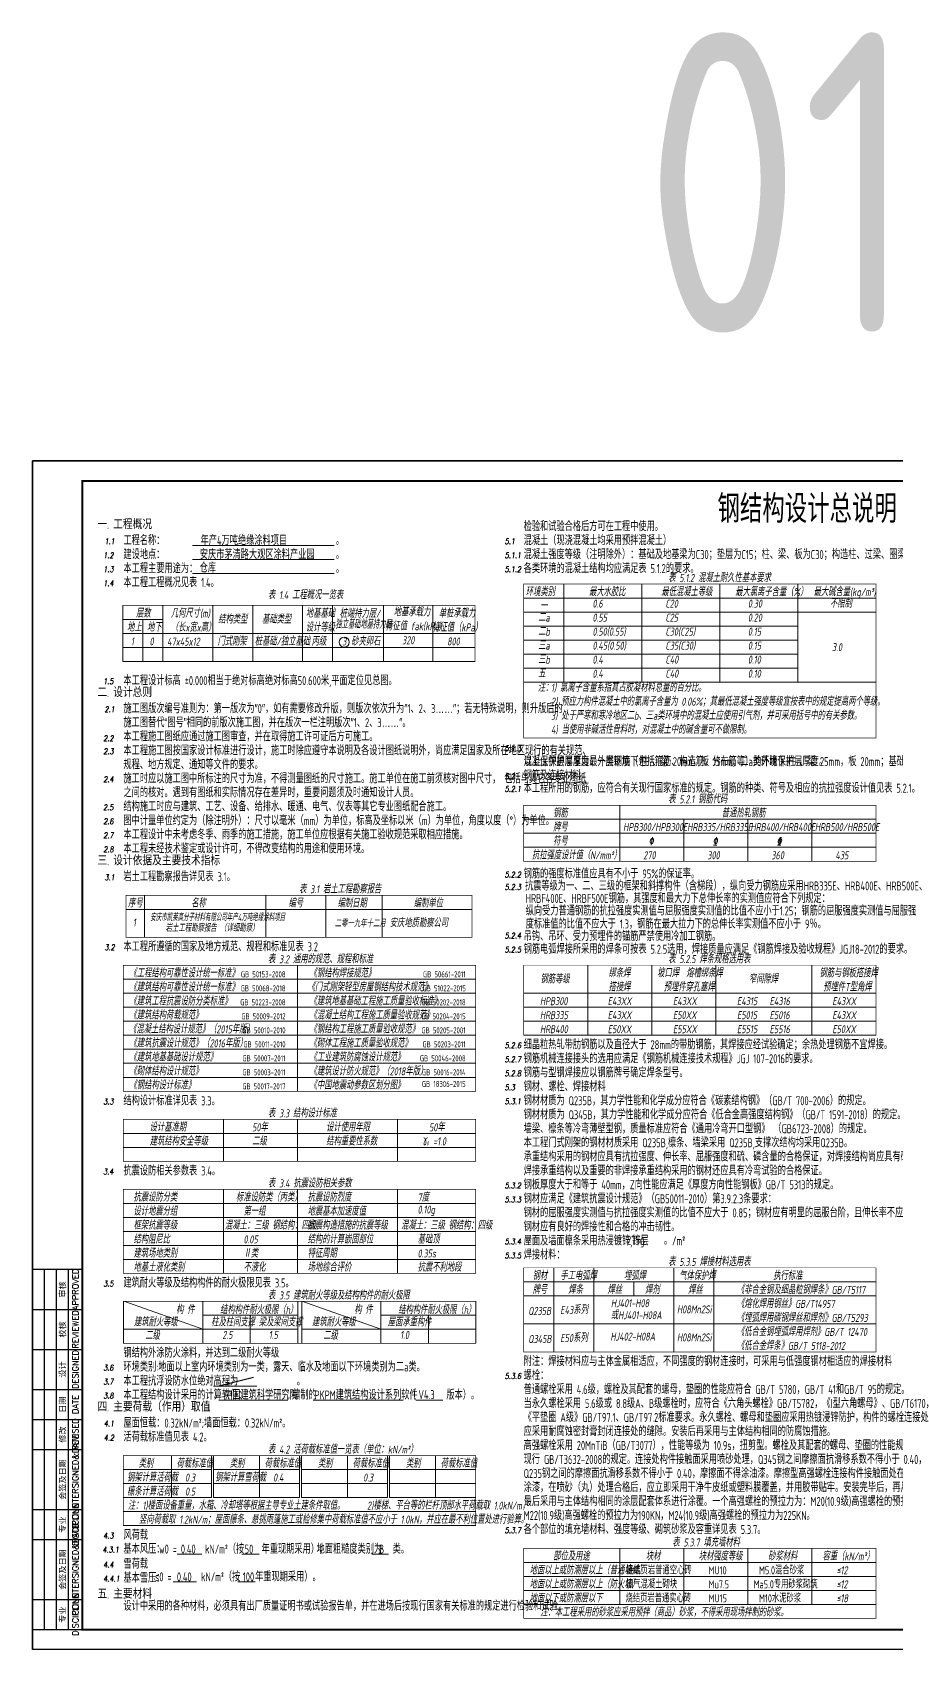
# Model space of a CAD drawing. Header units: millimetres. Extents: x 865490 to 879904, y 39442 to 44891.
# Drawn here: x 865490 to 865922, y 39442 to 40250 of the extents above; entities that cross this region are included whole.
import ezdxf
from ezdxf.enums import TextEntityAlignment as Align

# ---------------------------------------------------------------- set-up
doc = ezdxf.new("R2010")
doc.units = ezdxf.units.MM
doc.header["$LTSCALE"] = 1000
doc.header["$MEASUREMENT"] = 0
doc.layers.add('PUB_TEXT', color=7, linetype='Continuous')
doc.layers.add('梁集中标注', color=2, linetype='Continuous')
doc.layers.add('SM001', color=7, linetype='Continuous', lineweight=15)
doc.layers.add('SM002', color=4, linetype='Continuous', lineweight=15)
doc.styles.add('ECEC_TK', font='txt_l.shx', dxfattribs={"bigfont": 'hztxt_l.shx'})
doc.styles.add('GBHZ', font='gbenor.shx', dxfattribs={"width": 0.9, "bigfont": 'gbcbig.shx'})
doc.styles.add('HZTXT', font='isocp.shx', dxfattribs={"bigfont": 'HZTXT.shx'})
doc.styles.add('SM001', font='tssdeng.shx', dxfattribs={"width": 0.7, "bigfont": 'tssdchn.shx'})
doc.styles.add('SM002', font='romand.shx')

msp = doc.modelspace()

# ---------------------------------------------------------------- linework, layer by layer
for p, q in [((865489.941, 39441.843), (865489.941, 40035.843)), ((865489.941, 40035.843), (865489.941, 39441.843)), ((865495.941, 39451.843), (865495.941, 39631.843)), ((865501.941, 39451.843), (865501.941, 39631.843)), ((865507.941, 39451.843), (865507.941, 39631.843)), ((865489.941, 39611.843), (865514.941, 39611.843)), ((865489.941, 39591.843), (865514.941, 39591.843)), ((865489.941, 39571.843), (865514.941, 39571.843)), ((865489.941, 39556.843), (865514.941, 39556.843)), ((865489.941, 39541.843), (865514.941, 39541.843)), ((865489.941, 39511.843), (865514.941, 39511.843)), ((865489.941, 39496.843), (865514.941, 39496.843)), ((865489.941, 39466.843), (865514.941, 39466.843)), ((866330.941, 39441.843), (865489.941, 39441.843))]:
    msp.add_line(p, q)
at = {"color": 0}
for p, q in [((866330.941, 40035.843), (865489.941, 40035.843)), ((865489.941, 40035.843), (866330.941, 40035.843))]:
    msp.add_line(p, q, dxfattribs=at)
at = {"color": 0, "const_width": 1}
msp.add_lwpolyline([(866320.941, 39451.843), (865514.941, 39451.843), (865514.941, 40025.843), (866320.941, 40025.843)], close=True, dxfattribs=at)
msp.add_lwpolyline([(865489.941, 39631.843), (865489.941, 39451.843), (865514.941, 39451.843), (865514.941, 39631.843)], close=True)
at = {"layer": 'PUB_TEXT', "color": 7}
msp.add_line((865582.431, 39573.543), (865600.435, 39578.087), dxfattribs=at)
at = {"layer": 'SM001'}
for points in [[(865833.476, 39974.375), (865833.476, 39925.375)], [(865872.476, 39974.375), (865872.476, 39925.375)]]:
    msp.add_lwpolyline(points, dxfattribs=at)
at = {"layer": 'SM001', "color": 1}
msp.add_ellipse((865645.794, 39945.311), major_axis=(1.768, 1.768), ratio=1, start_param=5.497787143776346, end_param=11.78097245095593, dxfattribs=at)
at = {"layer": 'SM002'}
for p, q in [((865750.476, 39632.634), (865750.476, 39590.634)), ((865770.476, 39632.634), (865770.476, 39590.634)), ((865810.476, 39632.634), (865810.476, 39590.634)), ((865830.476, 39632.634), (865830.476, 39590.634)), ((865735.476, 39625.634), (865911.476, 39625.634)), ((865735.476, 39618.634), (865911.476, 39618.634)), ((865790.476, 39625.634), (865790.476, 39618.634)), ((865535.626, 39615.993), (865575.081, 39601.993)), ((865575.081, 39594.993), (865575.081, 39615.993)), ((865622.626, 39594.993), (865622.626, 39615.993)), ((865624.626, 39594.993), (865624.626, 39615.993)), ((865624.626, 39615.993), (865664.081, 39601.993)), ((865664.081, 39594.993), (865664.081, 39615.993)), ((865535.626, 39601.993), (865622.626, 39601.993)), ((865575.081, 39608.993), (865622.626, 39608.993)), ((865598.853, 39594.993), (865598.853, 39608.993)), ((865624.626, 39601.993), (865711.626, 39601.993)), ((865664.081, 39608.993), (865711.626, 39608.993)), ((865687.853, 39594.993), (865687.853, 39608.993)), ((865735.476, 39604.634), (865911.476, 39604.634)), ((865560.393, 39475.664), (865571.977, 39475.664)), ((865592.688, 39475.664), (865601.338, 39475.664))]:
    msp.add_line(p, q, dxfattribs=at)
for points in [[(865570.019, 39993.543), (865640.793, 39993.543)], [(865570.019, 39986.543), (865640.793, 39986.543)], [(865570.019, 39979.543), (865640.793, 39979.543)], [(865755.476, 39974.375), (865755.476, 39925.375)], [(865794.476, 39974.375), (865794.476, 39925.375)], [(865735.476, 39967.375), (865911.476, 39967.375)], [(865535.183, 39963.658), (865535.183, 39935.658)], [(865535.183, 39963.658), (865535.183, 39935.658)], [(865555.183, 39963.658), (865555.183, 39935.658)], [(865580.183, 39963.658), (865580.183, 39935.658)], [(865600.183, 39963.658), (865600.183, 39935.658)], [(865624.937, 39963.658), (865624.937, 39935.658)], [(865639.937, 39963.658), (865639.937, 39935.658)], [(865665.414, 39963.658), (865665.414, 39935.658)], [(865690.002, 39963.658), (865690.002, 39935.658)], [(865735.476, 39960.375), (865911.476, 39960.375)], [(865535.183, 39956.658), (865555.183, 39956.658)], [(865535.183, 39949.658), (865711.183, 39949.658)], [(865545.183, 39956.658), (865545.183, 39935.658)], [(865735.476, 39953.375), (865872.476, 39953.375)], [(865535.183, 39942.658), (865711.183, 39942.658)], [(865735.476, 39946.375), (865872.476, 39946.375)], [(865535.183, 39935.658), (865711.183, 39935.658)], [(865735.476, 39939.375), (865872.476, 39939.375)], [(865735.476, 39932.375), (865872.476, 39932.375)], [(865735.476, 39925.375), (865911.476, 39925.375)], [(865783.476, 39863.808), (865783.476, 39835.808)], [(865735.476, 39856.808), (865911.476, 39856.808)], [(865815.476, 39856.808), (865815.476, 39835.808)], [(865847.476, 39856.808), (865847.476, 39835.808)], [(865879.476, 39856.808), (865879.476, 39835.808)], [(865735.476, 39849.808), (865911.476, 39849.808)], [(865735.476, 39842.808), (865911.476, 39842.808)], [(865545.963, 39818.796), (865545.963, 39797.796)], [(865606.682, 39818.796), (865606.682, 39797.796)], [(865636.682, 39818.796), (865636.682, 39797.796)], [(865664.682, 39818.796), (865664.682, 39797.796)], [(865536.682, 39811.796), (865709.682, 39811.796)], [(865622.476, 39783.843), (865622.476, 39720.843)], [(865767.476, 39783.9), (865767.476, 39748.9)], [(865799.476, 39783.9), (865799.476, 39748.9)], [(865831.476, 39783.9), (865831.476, 39748.9)], [(865879.476, 39783.9), (865879.476, 39748.9)], [(865535.476, 39776.843), (865711.476, 39776.843)], [(865535.476, 39769.843), (865711.476, 39769.843)], [(865735.476, 39769.9), (865911.476, 39769.9)], [(865535.476, 39762.843), (865711.476, 39762.843)], [(865535.476, 39755.843), (865711.476, 39755.843)], [(865735.476, 39762.9), (865911.476, 39762.9)], [(865735.476, 39755.9), (865911.476, 39755.9)], [(865535.476, 39748.843), (865711.476, 39748.843)], [(865735.476, 39748.9), (865911.476, 39748.9)], [(865535.476, 39741.843), (865711.476, 39741.843)], [(865535.476, 39734.843), (865711.476, 39734.843)], [(865535.476, 39727.843), (865711.476, 39727.843)], [(865535.476, 39699.843), (865711.476, 39699.843)], [(865585.476, 39706.843), (865585.476, 39685.843)], [(865622.476, 39706.843), (865622.476, 39685.843)], [(865672.476, 39706.843), (865672.476, 39685.843)], [(865535.476, 39692.843), (865711.476, 39692.843)], [(865585.476, 39671.843), (865585.476, 39629.843)], [(865622.476, 39671.843), (865622.476, 39629.843)], [(865672.476, 39671.843), (865672.476, 39629.843)], [(865535.476, 39664.843), (865711.476, 39664.843)], [(865535.476, 39657.843), (865711.476, 39657.843)], [(865535.476, 39650.843), (865711.476, 39650.843)], [(865535.476, 39643.843), (865711.476, 39643.843)], [(865535.476, 39636.843), (865711.476, 39636.843)], [(865580.408, 39573.543), (865602.174, 39573.543)], [(865583.208, 39566.543), (865617.662, 39566.543)], [(865630.231, 39566.543), (865675.259, 39566.543)], [(865681.534, 39566.543), (865695.143, 39566.543)], [(865559.476, 39538.843), (865559.476, 39517.843)], [(865579.476, 39538.843), (865579.476, 39517.843)], [(865580.476, 39538.843), (865580.476, 39517.843)], [(865603.476, 39538.843), (865603.476, 39517.843)], [(865623.476, 39538.843), (865623.476, 39517.843)], [(865624.476, 39538.843), (865624.476, 39517.843)], [(865647.476, 39538.843), (865647.476, 39517.843)], [(865667.476, 39538.843), (865667.476, 39517.843)], [(865668.476, 39538.843), (865668.476, 39517.843)], [(865691.476, 39538.843), (865691.476, 39517.843)], [(865535.476, 39531.843), (865579.476, 39531.843)], [(865580.476, 39531.843), (865623.476, 39531.843)], [(865624.476, 39531.843), (865667.476, 39531.843)], [(865668.476, 39531.843), (865711.476, 39531.843)], [(865535.476, 39524.843), (865579.476, 39524.843)], [(865535.476, 39524.843), (865579.476, 39524.843)], [(865580.476, 39524.843), (865623.476, 39524.843)], [(865580.476, 39524.843), (865623.476, 39524.843)], [(865624.476, 39524.843), (865667.476, 39524.843)], [(865624.476, 39524.843), (865667.476, 39524.843)], [(865668.476, 39524.843), (865711.476, 39524.843)], [(865668.476, 39524.843), (865711.476, 39524.843)], [(865535.476, 39517.843), (865579.476, 39517.843)], [(865580.476, 39517.843), (865623.476, 39517.843)], [(865624.476, 39517.843), (865667.476, 39517.843)], [(865668.476, 39517.843), (865711.476, 39517.843)], [(865535.476, 39510.843), (865711.476, 39510.843)], [(865535.476, 39510.843), (865579.476, 39510.843)], [(865580.476, 39510.843), (865623.476, 39510.843)], [(865624.476, 39510.843), (865667.476, 39510.843)], [(865668.476, 39510.843), (865711.476, 39510.843)], [(865535.476, 39503.843), (865711.476, 39503.843)], [(865535.476, 39503.843), (865711.476, 39503.843)], [(865562.378, 39489.543), (865574.566, 39489.543)], [(865594.673, 39489.543), (865603.322, 39489.543)], [(865659.529, 39489.543), (865667.884, 39489.543)], [(865783.476, 39492.477), (865783.476, 39464.477)], [(865815.476, 39492.477), (865815.476, 39464.477)], [(865847.476, 39492.477), (865847.476, 39464.477)], [(865879.476, 39492.477), (865879.476, 39464.477)], [(865735.476, 39485.477), (865911.476, 39485.477)], [(865735.476, 39478.477), (865911.476, 39478.477)], [(865735.476, 39478.477), (865911.476, 39478.477)], [(865735.476, 39471.477), (865911.476, 39471.477)], [(865735.476, 39471.477), (865911.476, 39471.477)], [(865735.476, 39464.477), (865911.476, 39464.477)]]:
    msp.add_lwpolyline(points, dxfattribs=at)
at = {"layer": 'SM002', "const_width": 0.3}
for points in [[(865735.476, 39974.375), (865911.476, 39974.375), (865911.476, 39897.375), (865735.476, 39897.375)], [(865535.183, 39963.658), (865711.183, 39963.658), (865711.183, 39935.658), (865535.183, 39935.658)], [(865735.476, 39863.808), (865911.476, 39863.808), (865911.476, 39835.808), (865735.476, 39835.808)], [(865536.682, 39818.796), (865709.682, 39818.796), (865709.682, 39797.796), (865536.682, 39797.796)], [(865535.476, 39783.843), (865711.476, 39783.843), (865711.476, 39720.843), (865535.476, 39720.843)], [(865735.476, 39783.9), (865911.476, 39783.9), (865911.476, 39748.9), (865735.476, 39748.9)], [(865535.476, 39706.843), (865711.476, 39706.843), (865711.476, 39685.843), (865535.476, 39685.843)], [(865535.476, 39671.843), (865711.476, 39671.843), (865711.476, 39629.843), (865535.476, 39629.843)], [(865735.476, 39632.634), (865911.476, 39632.634), (865911.476, 39590.634), (865735.476, 39590.634)], [(865535.476, 39615.843), (865711.476, 39615.843), (865711.476, 39594.843), (865535.476, 39594.843)], [(865535.626, 39615.993), (865711.626, 39615.993), (865711.626, 39594.993), (865535.626, 39594.993)], [(865535.476, 39538.843), (865711.476, 39538.843), (865711.476, 39503.843), (865535.476, 39503.843)], [(865735.476, 39492.477), (865911.476, 39492.477), (865911.476, 39457.477), (865735.476, 39457.477)]]:
    msp.add_lwpolyline(points, close=True, dxfattribs=at)

# ---------------------------------------------------------------- texts
at = {"color": 2, "style": 'SM001', "oblique": 10, "width": 0.7}
for s, p in [('混凝土：三级 钢结构：四级', (865586.15, 39651.843)), ('混凝土：三级 钢结构：四级', (865674.195, 39651.843)), ('0.35s', (865682.476, 39637.843))]:
    msp.add_text(s, height=4, dxfattribs=at).set_placement(p)
at = {"style": 'ECEC_TK'}
for s, p in [('APPROVED', (865511.441, 39621.843)), ('审核', (865504.941, 39621.843)), ('REVIEWED', (865511.441, 39601.843)), ('校核', (865504.941, 39601.843)), ('DESIGNED', (865511.441, 39581.843)), ('设计', (865504.941, 39581.843)), ('日期', (865504.941, 39564.343)), ('DATE', (865511.441, 39564.343)), ('REVISED', (865511.441, 39549.343)), ('修改', (865504.941, 39549.343)), ('COUNTERSIGNED&DATE', (865511.441, 39526.843)), ('会签及日期', (865504.941, 39526.843)), ('DISCIPLINE', (865511.441, 39504.343)), ('专业', (865504.941, 39504.343)), ('COUNTERSIGNED&DATE', (865511.441, 39481.843)), ('会签及日期', (865504.941, 39481.843)), ('DISCIPLINE', (865511.441, 39459.343)), ('专业', (865504.941, 39459.343))]:
    msp.add_text(s, height=3, rotation=90, dxfattribs=at).set_placement(p, align=Align.MIDDLE)
at = {"layer": 'SM001', "color": 2, "linetype": 'Continuous', "style": 'HZTXT', "width": 0.8}
msp.add_text('钢结构设计总说明', height=14, dxfattribs=at).set_placement((865832.336, 40004.925, 336))
at = {"layer": 'SM001', "color": 2}
for s, height, style, width, p in [('一. 工程概况', 4.5, 'HZTXT', 0.8, (865522.476, 40001.843)), ('年产4万吨绝缘涂料项目', 4.5, 'SM001', 0.7, (865574.019, 39993.843)), ('安庆市茅清路大观区涂料产业园', 4.5, 'SM001', 0.7, (865573.618, 39986.843)), ('仓库', 4.5, 'SM001', 0.7, (865573.557, 39980.13)), ('二. 设计总则', 4.5, 'HZTXT', 0.8, (865522.476, 39917.843)), ('混凝土保护层厚度：一类环境下:柱 、梁 20mm，板 15mm；二a类环境下:柱 、梁 25mm，板 20mm；基础为 40mm。', 4.5, 'SM001', 0.7, (865735.476, 39883.375)), ('三. 设计依据及主要技术指标', 4.5, 'HZTXT', 0.8, (865522.476, 39833.843)), ('中国建筑科学研究院', 4.5, 'SM001', 0.7, (865585.764, 39566.843)), ('PKPM建筑结构设计系列软件', 4.5, 'SM001', 0.7, (865630.958, 39566.843)), ('V4.3', 4.5, 'SM001', 0.7, (865682.881, 39567.048)), ('四. 主要荷载（作用）取值', 4.5, 'HZTXT', 0.8, (865522.476, 39560.843)), ('w\x8e0\x8f =', 4.5, 'SM001', 0.7, (865553.302, 39489.843)), ('0.40', 4.5, 'SM001', 0.7, (865564.152, 39489.843)), ('50', 4.5, 'SM001', 0.7, (865596.023, 39489.843)), ('B', 4.5, 'SM001', 0.7, (865663.151, 39489.843)), ('烧结页岩普通空心砖', 4, 'SM001', 0.7, (865786.634, 39479.477)), ('MU10', 4, 'SM001', 0.7, (865827.893, 39479.477)), ('M5.0混合砂浆', 4, 'SM001', 0.7, (865853.096, 39479.477)), ('s\x8e0\x8f =', 4.5, 'SM001', 0.7, (865551.317, 39475.964)), ('0.40', 4.5, 'SM001', 0.7, (865562.167, 39475.964)), ('100', 4.5, 'SM001', 0.7, (865595.068, 39475.964)), ('加气混凝土砌块', 4, 'SM001', 0.7, (865786.634, 39472.477)), ('Mu7.5', 4, 'SM001', 0.7, (865827.893, 39472.477)), ('Ma5.0专用砂浆砌筑', 4, 'SM001', 0.7, (865850.406, 39472.477)), ('五. 主要材料', 4.5, 'HZTXT', 0.8, (865522.476, 39467.371)), ('烧结页岩普通实心砖', 4, 'SM001', 0.7, (865786.396, 39465.477)), ('MU15', 4, 'SM001', 0.7, (865827.893, 39465.477)), ('M10水泥砂浆', 4, 'SM001', 0.7, (865853.096, 39465.477))]:
    msp.add_text(s, height=height, dxfattribs=dict(at, style=style, width=width)).set_placement(p)
at = {"layer": 'SM001', "style": 'SM001', "width": 0.7}
for s, p in [('工程名称：', (865535.476, 39993.843)), ('检验和试验合格后方可在工程中使用。', (865735.476, 40000.843)), ('混凝土（现浇混凝土均采用预拌混凝土）', (865735.476, 39993.843)), ('建设地点：', (865535.476, 39986.843)), ('。', (865641.622, 39993.843)), ('混凝土强度等级（注明除外）：基础及地基梁为C30；垫层为C15；柱、梁、板为C30；构造柱、过梁、圈梁、压顶为C25。', (865735.476, 39986.843)), ('本工程主要用途为：', (865535.476, 39979.843)), ('。', (865641.622, 39986.843)), ('各类环境的混凝土结构均应满足表 5.1.2的要求。', (865735.476, 39979.843)), ('本工程工程概况见表 1.4。', (865535.476, 39972.843)), ('。', (865641.622, 39979.843)), ('本工程设计标高 %%P0.000相当于绝对标高绝对标高50.600米,平面定位见总图。', (865535.476, 39923.843)), ('施工图版次编号准则为：第一版次为″0″，如有需要修改升版，则版次依次升为″1、2、3……″；若无特殊说明，则升版后的', (865535.476, 39909.843)), ('施工图替代“图号”相同的前版次施工图，并在版次一栏注明版次″1、2、3……″。 ', (865535.476, 39902.843)), ('本工程施工图纸应通过施工图审查，并在取得施工许可证后方可施工。', (865535.476, 39895.843)), ('本工程施工图按国家设计标准进行设计，施工时除应遵守本说明及各设计图纸说明外，尚应满足国家及所在地区现行的有关规范、', (865535.476, 39888.843)), ('规程、地方规定、通知等文件的要求。', (865535.476, 39881.843)), ('以上保护层厚度为最外层钢筋（包括箍筋、构造筋、分布筋等）的外缘保护层厚度。', (865735.476, 39883.375)), ('施工时应以施工图中所标注的尺寸为准，不得测量图纸的尺寸施工。施工单位在施工前须核对图中尺寸， 包括与其它各专业图纸', (865535.476, 39874.843)), ('钢筋及连接材料', (865735.476, 39876.375)), ('之间的核对。遇到有图纸和实际情况存在差异时，重要问题须及时通知设计人员。', (865535.476, 39867.843)), ('本工程所用的钢筋，应符合有关现行国家标准的规定。钢筋的种类、符号及相应的抗拉强度设计值见表 5.2.1。', (865735.476, 39870.092)), ('结构施工时应与建筑、工艺、设备、给排水、暖通、电气、仪表等其它专业图纸配合施工。', (865535.476, 39860.843)), ('图中计量单位约定为（除注明外）：尺寸以毫米（mm）为单位，标高及坐标以米（m）为单位，角度以度（%%D）为单位。', (865535.476, 39853.843)), ('本工程设计中未考虑冬季、雨季的施工措施，施工单位应根据有关施工验收规范采取相应措施。', (865535.476, 39846.843)), ('本工程未经技术鉴定或设计许可，不得改变结构的用途和使用环境。', (865535.476, 39839.843)), ('岩土工程勘察报告详见表 3.1。', (865535.476, 39825.843)), ('钢筋的强度标准值应具有不小于 95%%%的保证率。', (865735.476, 39827.277)), ('抗震等级为一、二、三级的框架和斜撑构件（含梯段），纵向受力钢筋应采用HRB335E、HRB400E、HRB500E、', (865736.134, 39821.223)), ('纵向受力普通钢筋的抗拉强度实测值与屈服强度实测值的比值不应小于1.25；钢筋的屈服强度实测值与屈服强', (865736.506, 39808.75)), ('HRBF400E、HRBF500E钢筋，其强度和最大力下总伸长率的实测值应符合下列规定：', (865736.506, 39814.998)), ('度标准值的比值不应大于 1.3，钢筋在最大拉力下的总伸长率实测值不应小于 9％。', (865736.506, 39802.208)), ('吊钩、吊环、受力预埋件的锚筋严禁使用冷加工钢筋。', (865735.476, 39796.06)), ('本工程所遵循的国家及地方规范、规程和标准见表 3.2', (865535.476, 39790.843)), ('钢筋电弧焊接所采用的焊条可按表 5.2.5选用，焊接质量应满足《钢筋焊接及验收规程》JGJ18-2012的要求。', (865735.476, 39789.619)), ('钢筋机械连接接头的选用应满足《钢筋机械连接技术规程》JGJ 107-2016的要求。', (865735.476, 39734.9)), ('细晶粒热轧带肋钢筋以及直径大于 28mm的带肋钢筋，其焊接应经试验确定；余热处理钢筋不宜焊接。', (865735.476, 39741.9)), ('钢筋与型钢焊接应以钢筋牌号确定焊条型号。', (865735.476, 39727.9)), ('钢材、螺栓、焊接材料', (865735.476, 39720.9)), ('结构设计标准详见表 3.3。', (865535.476, 39713.843)), ('钢材材质为 Q235B，其力学性能和化学成分应符合《碳素结构钢》（GB/T 700-2006）的规定。     ', (865735.476, 39713.9)), ('钢材材质为 Q345B，其力学性能和化学成分应符合《低合金高强度结构钢》（GB/T 1591-2018）的规定。     ', (865735.476, 39706.9)), ('墙梁、檩条等冷弯薄壁型钢，质量标准应符合《通用冷弯开口型钢》 （GB6723-2008）的规定。', (865735.476, 39699.9)), ('承重结构采用的钢材应具有抗拉强度、伸长率、屈服强度和硫、磷含量的合格保证，对焊接结构尚应具有碳含量的合格保证。', (865735.476, 39685.9)), ('抗震设防相关参数表 3.4。', (865535.476, 39678.843)), ('钢板厚度大于和等于 40mm，Z向性能应满足《厚度方向性能钢板》GB/T 5313的规定。', (865735.476, 39671.9)), ('钢材应满足《建筑抗震设计规范》（GB50011-2010）第3.9.2.3条要求：', (865735.476, 39664.9)), ('屋面及墙面檩条采用热浸镀锌,锌层      /m%%1402', (865735.476, 39643.9)), ('275g     。', (865787.087, 39644.2)), ('焊接材料：', (865735.476, 39636.9)), ('建筑耐火等级及结构构件的耐火极限见表 3.5。', (865535.476, 39622.843)), ('钢结构外涂防火涂料，并达到二级耐火等级', (865535.476, 39587.843)), ('环境类别:地面以上室内环境类别为一类，露天、临水及地面以下环境类别为二a类。', (865535.476, 39580.843)), ('附注：焊接材料应与主体金属相适应，不同强度的钢材连接时，可采用与低强度钢材相适应的焊接材料', (865735.476, 39583.634)), ('本工程抗浮设防水位绝对高程为               。', (865535.476, 39573.843)), ('螺栓：', (865735.476, 39576.634)), ('本工程结构设计采用的计算软件：', (865535.476, 39566.843)), ('编制的', (865619.79, 39566.843)), ('（', (865677.736, 39566.843)), ('版本）。', (865696.845, 39566.843)), ('普通螺栓采用 4.6级，螺栓及其配套的螺母，垫圈的性能应符合 GB/T 5780，GB/T 41和GB/T 95的规定。', (865735.476, 39569.634)), ('当永久螺栓采用 5.6级或 8.8级A、B级螺栓时，应符合《六角头螺栓》GB/T5782，《I型六角螺母》、GB/T6170，', (865735.476, 39562.634)), ('屋面恒载：0.32kN/m%%1402%%141;墙面恒载：0.32kN/m%%1402%%141。', (865535.476, 39552.843)), ('应采用耐腐蚀密封膏封闭连接处的缝隙。安装后再采用与主体结构相同的防腐蚀措施。', (865735.476, 39548.634)), ('《平垫圈 A级》GB/T97.1、GB/T97.2标准要求。永久螺栓、螺母和垫圈应采用热镀浸锌防护，构件的螺栓连接处', (865735.476, 39555.634)), ('活荷载标准值见表 4.2。', (865535.476, 39545.843)), ('高强螺栓采用 20MnTiB（GB/T3077），性能等级为 10.9s，扭剪型。螺栓及其配套的螺母、垫圈的性能规格应符合', (865735.476, 39541.634)), ('现行 GB/T3632-2008的规定。连接处构件接触面采用喷砂处理，Q345钢之间摩擦面抗滑移系数不得小于 0.40，', (865735.476, 39534.634)), ('Q235钢之间的摩擦面抗滑移系数不得小于 0.40，摩擦面不得涂油漆。摩擦型高强螺栓连接构件接触面处在构件安装前暂不', (865735.476, 39527.634)), ('涂漆，在喷砂（丸）处理合格后，应立即采用干净牛皮纸或塑料膜覆盖，并用胶带贴牢。安装完毕后，再用耐腐蚀密封膏封闭，', (865735.476, 39520.634)), ('最后采用与主体结构相同的涂层配套体系进行涂覆。一个高强螺栓的预拉力为：M20(10.9级)高强螺栓的预拉力为155KN，', (865735.476, 39513.634)), ('M22(10.9级)高强螺栓的预拉力为190KN，M24(10.9级)高强螺栓的预拉力为225KN。', (865735.476, 39506.634)), ('风荷载', (865535.476, 39496.843)), ('各个部位的填充墙材料、强度等级、砌筑砂浆及容重详见表 5.3.7。', (865735.476, 39499.634)), ('基本风压：', (865535.476, 39489.843)), ('kN/m\x8c2\x8d（按', (865576.276, 39489.843)), ('年重现期采用），', (865604.511, 39489.843)), ('地面粗糙度类别为', (865631.985, 39489.843)), ('类。', (865670.007, 39489.843)), ('雪荷载', (865535.476, 39482.371)), ('kN/m\x8c2\x8d（按', (865574.291, 39475.964)), ('年重现期采用）。', (865601.257, 39475.964)), ('基本雪压：', (865535.476, 39475.371)), ('设计中采用的各种材料，必须具有出厂质量证明书或试验报告单，并在进场后按现行国家有关标准的规定进行检验和试验，', (865535.476, 39461.371))]:
    msp.add_text(s, height=4.5, dxfattribs=at).set_placement(p)
at = {"layer": 'SM001', "color": 96, "style": 'SM002', "oblique": 10, "width": 0.7}
for s, p in [('1.2', (865525.416, 39987.343)), ('1.1', (865525.976, 39994.343)), ('5.1', (865725.976, 39994.343)), ('5.1.1', (865725.976, 39987.343)), ('1.3', (865525.416, 39980.343)), ('5.1.2', (865725.976, 39980.343)), ('1.4', (865525.416, 39973.343)), ('1.5', (865525.322, 39924.343)), ('2.1', (865525.976, 39910.343)), ('2.2', (865525.416, 39895.85)), ('5.1.3', (865725.976, 39890.875)), ('2.3', (865525.416, 39889.343)), ('2.4', (865525.416, 39875.343)), ('5.2', (865725.976, 39876.875)), ('5.2.1', (865725.976, 39870.592)), ('2.5', (865525.322, 39861.343)), ('2.6', (865525.416, 39854.343)), ('2.7', (865525.416, 39847.343)), ('2.8', (865525.416, 39840.343)), ('3.1', (865525.976, 39826.343)), ('5.2.2', (865725.976, 39827.777)), ('5.2.3', (865725.976, 39821.508)), ('5.2.4', (865725.976, 39797.262)), ('3.2', (865525.976, 39791.343)), ('5.2.5', (865725.976, 39790.262)), ('5.2.6', (865725.976, 39742.4)), ('5.2.7', (865725.976, 39735.4)), ('5.2.8', (865725.976, 39728.4)), ('5.3', (865725.976, 39721.4)), ('3.3', (865525.416, 39714.343)), ('5.3.1', (865725.976, 39714.4)), ('3.4', (865525.322, 39679.343)), ('5.3.2', (865725.976, 39672.4)), ('5.3.3', (865725.976, 39665.4)), ('5.3.4', (865725.976, 39644.4)), ('5.3.5', (865725.976, 39637.4)), ('3.5', (865525.416, 39623.343)), ('3.6', (865525.416, 39581.343)), ('5.3.6', (865725.976, 39577.134)), ('3.7', (865525.416, 39574.343)), ('3.8', (865525.416, 39567.343)), ('4.1', (865525.662, 39553.343)), ('4.2', (865525.662, 39546.343)), ('4.3', (865525.416, 39497.343)), ('5.3.7', (865725.976, 39500.134)), ('4.3.1', (865524.976, 39490.343)), ('4.4', (865525.416, 39482.871)), ('4.4.1', (865525.416, 39475.871))]:
    msp.add_text(s, height=2.8, dxfattribs=at).set_placement(p)
at = {"layer": 'SM001', "style": 'SM001', "oblique": 10}
for s, width, p in [('表 5.1.2 混凝土耐久性基本要求', 0.7, (865807.695, 39975.375)), ('表 1.4 工程概况一览表', 0.7, (865607.695, 39966.843)), ('环境类别', 0.7, (865736.525, 39968.375)), ('最大水胶比', 0.7, (865768.105, 39968.375)), ('最低混凝土等级', 0.7, (865804.235, 39968.375)), ('最大氯离子含量（%%%）', 0.7, (865841.172, 39968.375)), ('最大碱含量(kg/m\x8c3\x8d)', 0.7, (865880.331, 39968.375)), ('层数', 0.7, (865541.741, 39957.658)), ('几何尺寸(m)', 0.7, (865559.136, 39957.658)), ('结构类型', 0.7, (865582.813, 39954.658)), ('基础类型', 0.7, (865604.715, 39954.658)), ('地基基础', 0.7, (865626.606, 39957.658)), ('桩端持力层/', 0.7, (865643.486, 39957.546)), ('地基承载力', 0.7, (865670.541, 39958.252)), ('单桩承载力', 0.7, (865693.045, 39957.658)), ('一', 0.7, (865743.696, 39961.375)), ('地上', 0.7, (865537.271, 39950.658)), ('地下', 0.7, (865547.29, 39950.658)), ('（长x宽x高）', 0.7, (865559.136, 39950.658)), ('设计等级', 0.7, (865626.606, 39950.658)), ('独立基础地基持力层', 0.6, (865641.375, 39952.144)), ('特征值 f\x8eak\x8f(kPa)', 0.7, (865666.225, 39951.252)), ('特征值（kPa）', 0.7, (865689.766, 39950.658)), ('表 5.2.1 钢筋代码', 0.7, (865807.695, 39864.808)), ('钢筋', 0.7, (865750.196, 39857.808)), ('普通热轧钢筋', 0.7, (865834.418, 39857.808)), ('牌号', 0.7, (865750.196, 39850.808)), ('HPB300/HPB300E', 0.65, (865785.16, 39850.885)), ('HRB335/HRB335E', 0.65, (865817.181, 39850.885)), ('HRB400/HRB400E', 0.65, (865848.789, 39850.885)), ('HRB500/HRB500E', 0.65, (865880.979, 39850.885)), ('符号', 0.7, (865750.196, 39843.808)), ('\x82', 0.7, (865797.973, 39843.808)), ('\x83', 0.7, (865829.973, 39843.808)), ('\x84', 0.7, (865861.973, 39843.808)), ('抗拉强度设计值（N/mm\x8c2\x8d）', 0.7, (865739.57, 39836.808)), ('270', 0.7, (865795.242, 39836.808)), ('300', 0.7, (865827.242, 39836.808)), ('360', 0.7, (865859.242, 39836.808)), ('435', 0.7, (865891.242, 39836.808)), ('表 3.1 岩土工程勘察报告', 0.7, (865623.256, 39819.843)), ('序号', 0.7, (865537.731, 39812.796)), ('名称', 0.7, (865569.329, 39812.796)), ('编号', 0.7, (865617.951, 39812.796)), ('编制日期', 0.7, (865642.457, 39812.796)), ('编制单位', 0.7, (865680.522, 39812.796)), ('表 3.2 通用的规范、规程和标准', 0.7, (865607.695, 39784.843)), ('表 5.2.5 焊条规格选用表', 0.7, (865807.695, 39784.9)), ('《工程结构可靠性设计统一标准》', 0.7, (865538.476, 39777.843)), ('《钢结构焊接规范》', 0.7, (865628.476, 39777.843)), ('绑条焊', 0.7, (865777.862, 39777.9)), ('坡口焊\u3000熔槽绑条焊', 0.7, (865802.15, 39777.9)), ('钢筋与钢板搭接焊', 0.7, (865883.269, 39777.9)), ('《建筑结构可靠性设计统一标准》', 0.7, (865538.476, 39770.843)), ('《门式刚架轻型房屋钢结构技术规范》', 0.7, (865627.532, 39770.843)), ('钢筋等级', 0.7, (865743.856, 39774.9)), ('搭接焊', 0.7, (865777.862, 39770.9)), ('预埋件穿孔塞焊', 0.7, (865805.431, 39770.9)), ('窄间隙焊', 0.7, (865847.989, 39774.9)), ('预埋件T型角焊', 0.7, (865885.13, 39770.9)), ('《建筑工程抗震设防分类标准》', 0.7, (865538.476, 39763.843)), ('《建筑地基基础工程施工质量验收标准》', 0.7, (865628.476, 39763.843)), ('HPB300', 0.7, (865743.619, 39763.9)), ('E43XX', 0.7, (865777.488, 39763.9)), ('E43XX', 0.7, (865810.084, 39763.9)), ('E4315', 0.7, (865842.082, 39763.9)), ('E4316', 0.7, (865858.373, 39763.9)), ('E43XX  ', 0.7, (865889.724, 39763.9)), ('《建筑结构荷载规范》', 0.7, (865538.476, 39756.843)), ('《混凝土结构工程施工质量验收规范》', 0.7, (865628.476, 39756.843)), ('HRB335', 0.7, (865743.619, 39756.9)), ('E43XX', 0.7, (865777.488, 39756.9)), ('E50XX', 0.7, (865810.084, 39756.9)), ('E5015', 0.7, (865842.082, 39756.9)), ('E5016', 0.7, (865858.373, 39756.9)), ('E43XX', 0.7, (865889.724, 39756.9)), ('《混凝土结构设计规范》（2015年版）', 0.7, (865538.241, 39749.843)), ('《钢结构工程施工质量验收规范》', 0.7, (865628.476, 39749.843)), ('HRB400', 0.7, (865743.619, 39749.9)), ('E50XX  ', 0.7, (865777.488, 39749.9)), ('E55XX', 0.7, (865810.084, 39749.9)), ('E5515', 0.7, (865842.082, 39749.9)), ('E5516', 0.7, (865858.373, 39749.9)), ('E50XX', 0.7, (865889.724, 39749.9)), ('《建筑地基基础设计规范》', 0.7, (865538.468, 39735.843)), ('《建筑抗震设计规范》（2016年版）', 0.7, (865538.476, 39742.843)), ('《砌体工程施工质量验收规范》', 0.7, (865628.476, 39742.843)), ('《工业建筑防腐蚀设计规范》', 0.7, (865628.476, 39735.843)), ('《砌体结构设计规范》', 0.7, (865538.476, 39728.843)), ('《建筑设计防火规范》（2018年版）', 0.7, (865628.476, 39728.843)), ('《钢结构设计标准》', 0.7, (865538.476, 39721.843)), ('《中国地震动参数区划分图》', 0.7, (865628.476, 39721.843)), ('表 3.3 结构设计标准', 0.7, (865607.695, 39707.843)), ('设计基准期', 0.7, (865548.559, 39700.843)), ('设计使用年限', 0.7, (865636.763, 39700.843)), ('建筑结构安全等级', 0.7, (865548.559, 39693.843)), ('结构重要性系数', 0.7, (865636.763, 39693.843)), ('表 3.4 抗震设防相关参数', 0.7, (865607.695, 39672.843)), ('抗震设防分类', 0.7, (865540.476, 39665.843)), ('抗震设防烈度', 0.7, (865627.476, 39665.843)), ('设计地震分组', 0.7, (865540.476, 39658.843)), ('地震基本加速度值', 0.7, (865627.476, 39658.843)), ('框架抗震等级', 0.7, (865540.476, 39651.843)), ('抗震构造措施的抗震等级', 0.7, (865627.476, 39651.843)), ('结构阻尼比', 0.7, (865540.476, 39644.843)), ('结构的计算嵌固部位', 0.7, (865627.476, 39644.843)), ('建筑场地类别', 0.7, (865540.476, 39637.843)), ('地基土液化类别', 0.7, (865540.476, 39630.843)), ('场地综合评价', 0.7, (865627.476, 39630.843)), ('特征周期', 0.7, (865627.476, 39637.843)), ('表 5.3.5 焊接材料选用表', 0.7, (865807.695, 39633.634)), ('钢材', 0.7, (865739.949, 39626.634)), ('手工电弧焊', 0.7, (865753.782, 39626.634)), ('埋弧焊', 0.7, (865785.613, 39626.634)), ('气体保护焊', 0.7, (865813.162, 39626.634)), ('执行标准', 0.7, (865860.171, 39626.634)), ('表 3.5 建筑耐火等级及结构构件的耐火极限', 0.7, (865607.695, 39616.843)), ('牌号', 0.7, (865739.949, 39619.634)), ('焊条', 0.7, (865757.714, 39619.634)), ('焊丝', 0.7, (865777.32, 39619.634)), ('焊剂', 0.7, (865796.098, 39619.634)), ('焊丝', 0.7, (865817.628, 39619.634)), ('《非合金钢及细晶粒钢焊条》GB/T5117', 0.7, (865842.016, 39619.634)), ('构 件', 0.7, (865561.786, 39609.614)), ('结构构件耐火极限（h）', 0.7, (865583.746, 39609.614)), ('构 件', 0.7, (865650.786, 39609.614)), ('结构构件耐火极限（h）', 0.7, (865672.746, 39609.614)), ('Q235B', 0.7, (865737.761, 39609.087)), ('E43系列', 0.7, (865753.782, 39609.558)), ('或HJ401-H08A', 0.7, (865779.066, 39606.961)), ('HJ401-H08', 0.7, (865779.066, 39612.961)), ('H08Mn2Si', 0.7, (865812.096, 39609.871)), ('《熔化焊用钢丝》GB/T14957', 0.7, (865842.016, 39612.634)), ('《埋弧焊用碳钢焊丝和焊剂》GB/T5293', 0.7, (865842.016, 39605.634)), ('建筑耐火等级', 0.7, (865540.678, 39603.463)), ('柱及柱间支撑', 0.7, (865579.278, 39603.463)), ('梁及梁间支撑', 0.7, (865603.05, 39603.463)), ('建筑耐火等级', 0.7, (865629.678, 39603.463)), ('屋面承重构件', 0.7, (865667.541, 39603.463)), ('《低合金钢埋弧焊用焊剂》GB/T 12470', 0.7, (865842.016, 39598.634)), ('Q345B', 0.7, (865737.761, 39595.087)), ('E50系列', 0.7, (865753.782, 39595.558)), ('HJ402-H08A', 0.7, (865778.835, 39596.291)), ('H08Mn2Si', 0.7, (865812.096, 39595.871)), ('《低合金焊条》GB/T 5118-2012', 0.7, (865842.016, 39591.634)), ('类别', 0.7, (865543.056, 39532.843)), ('荷载标准值', 0.7, (865562, 39532.843)), ('类别', 0.7, (865588.613, 39532.843)), ('荷载标准值', 0.7, (865606, 39532.843)), ('表 4.2 活荷载标准值一览表（单位：kN/m\x8c2\x8d）', 0.7, (865607.695, 39539.843)), ('类别', 0.7, (865632.613, 39532.843)), ('荷载标准值', 0.7, (865650, 39532.843)), ('类别', 0.7, (865676.613, 39532.843)), ('荷载标准值', 0.7, (865694, 39532.843)), ('注：1)楼面设备重量，水箱、冷却塔等根据主导专业土建条件取值。      2)楼梯、平台等的栏杆顶部水平荷载取 1.0kN/m，', 0.7, (865537.662, 39511.843)), ('竖向荷载取 1.2kN/m；屋面檩条、悬挑雨篷施工或检修集中荷载标准值不应小于 1.0kN，并应在最不利位置处进行验算。', 0.7, (865543.241, 39504.843)), ('表 5.3.7 填充墙材料', 0.7, (865809.751, 39493.391)), ('部位及用途', 0.7, (865750.196, 39486.477)), ('块材', 0.7, (865796.478, 39486.477)), ('块材强度等级', 0.7, (865822.919, 39486.477)), ('砂浆材料', 0.7, (865857.616, 39486.477)), ('容重（kN/m\x8c3\x8d）', 0.7, (865884.814, 39486.477)), ('地面以上或防潮层以上（普通墙体）', 0.7, (865738.436, 39479.477)), ('地面以上或防潮层以上（防火墙）', 0.7, (865738.436, 39472.477)), ('地面以下或防潮层以下', 0.7, (865738.436, 39465.477))]:
    msp.add_text(s, height=4, dxfattribs=dict(at, width=width)).set_placement(p)
at = {"layer": 'SM001', "style": 'SM001', "oblique": 10, "width": 0.7}
for s, p in [('0.6', (865769.868, 39961.375)), ('C20', (865806.308, 39961.375)), ('0.30', (865847.516, 39961.375)), ('不限制', (865888.526, 39961.375)), ('二a', (865742.716, 39954.375)), ('0.55', (865769.868, 39954.375)), ('C25', (865806.308, 39954.375)), ('0.20', (865847.516, 39954.375)), ('二b', (865742.716, 39947.375)), ('0.50(0.55)', (865769.868, 39947.375)), ('C30(C25)', (865806.308, 39947.375)), ('0.15', (865847.516, 39947.375)), ('三a', (865742.716, 39940.375)), ('0.45(0.50)', (865769.868, 39940.375)), ('C35(C30)', (865806.308, 39940.375)), ('0.15', (865847.516, 39940.375)), ('3.0', (865889.536, 39939.6)), ('三b', (865742.716, 39933.375)), ('0.4', (865769.868, 39933.375)), ('C40', (865806.308, 39933.375)), ('0.10', (865847.516, 39933.375)), ('五', (865742.716, 39926.375)), ('0.4', (865769.868, 39926.375)), ('C40', (865806.308, 39926.375)), ('0.10', (865847.516, 39926.375)), ('注：', (865742.555, 39919.375)), ('2) 预应力构件混凝土中的氯离子含量为 0.06%%%；其最低混凝土强度等级宜按表中的规定提高两个等级。', (865749.129, 39912.375)), ('1) 氯离子含量系指其占胶凝材料总量的百分比。', (865749.129, 39919.375)), ('3) 处于严寒和寒冷地区二b、三a类环境中的混凝土应使用引气剂，并可采用括号中的有关参数。', (865749.129, 39905.375)), ('4) 当使用非碱活性骨料时，对混凝土中的碱含量可不做限制。', (865749.129, 39898.375))]:
    msp.add_text(s, height=4, dxfattribs=at).set_placement(p, align=Align.BOTTOM_LEFT)
at = {"layer": 'SM001', "color": 1, "style": 'SM001', "oblique": 10}
for s, height, width, p in [('1', 4, 0.7, (865539.185, 39943.658)), ('0', 4, 0.7, (865548.534, 39943.658)), ('47x45x12', 4, 0.7, (865557.262, 39943.583)), ('门式刚架', 4, 0.7, (865582.501, 39943.658)), ('桩基础/独立基础', 4, 0.7, (865601.064, 39943.658)), ('3', 3.939, 0.710799, (865644.761, 39943.658)), ('砂夹卵石', 3.9392, 0.710799, (865649.27, 39943.658)), ('320', 4, 0.7, (865674.692, 39944.252)), ('800', 4, 0.7, (865697.196, 39943.658)), ('注：本工程采用的砂浆应采用预拌（商品）砂浆，不得采用现场拌制的砂浆。', 4, 0.7, (865743.728, 39458.477))]:
    msp.add_text(s, height=height, dxfattribs=dict(at, width=width)).set_placement(p)
at = {"layer": 'SM001', "color": 2, "style": 'SM001', "oblique": 10}
for s, height, width, p in [('丙级', 4, 0.7, (865629.475, 39943.658)), ('1', 4, 0.7, (865540.192, 39803.181)), ('安庆市凯莱高分子材料有限公司年产4万吨绝缘涂料项目', 3.5, 0.6, (865548.853, 39805.957)), ('岩土工程勘察报告 （详细勘察）', 3.5, 0.7, (865556.522, 39800.694)), (' 二零一九年十二月', 3.5, 0.7, (865639.241, 39802.922)), ('安庆地质勘察公司', 4, 0.7, (865668.531, 39802.922)), ('50年', 4, 0.7, (865599.775, 39700.843)), ('50年', 4, 0.7, (865688.151, 39700.843)), ('二级', 4, 0.7, (865599.775, 39693.843)), ('γ', 4, 0.7, (865684.834, 39695.074)), ('0', 2, 0.7, (865686.933, 39693.837)), ('=1.0', 4, 0.7, (865690.231, 39693.843)), ('标准设防类（丙类）', 4, 0.7, (865591.699, 39665.843)), ('7度', 4, 0.7, (865682.476, 39665.843)), ('第一组', 4, 0.7, (865595.476, 39658.843)), ('0.10g', 4, 0.7, (865682.476, 39659.755)), ('0.05', 4, 0.7, (865595.476, 39644.843)), ('基础顶', 4, 0.7, (865682.476, 39644.843)), ('不液化', 4, 0.7, (865595.476, 39630.843)), ('Ⅱ类', 4, 0.7, (865595.476, 39637.843)), ('抗震不利地段', 4, 0.7, (865682.476, 39630.843)), ('二级', 4, 0.7, (865546.317, 39596.746)), ('2.5', 4, 0.7, (865584.901, 39597.123)), ('1.5', 4, 0.7, (865608.105, 39597.123)), ('二级', 4, 0.7, (865635.317, 39596.746)), ('1.0', 4, 0.7, (865673.752, 39597.123)), ('钢架计算活荷载', 4, 0.7, (865537.263, 39525.843)), ('0.3', 4, 0.7, (865566.253, 39525.843)), ('钢架计算雪荷载', 4, 0.7, (865581.263, 39525.843)), ('0.4', 4, 0.7, (865610.253, 39525.843)), ('0.3', 4, 0.7, (865655.253, 39525.843)), ('檩条计算活荷载', 4, 0.7, (865537.263, 39518.843)), ('0.5', 4, 0.7, (865566.253, 39518.843)), ('≤12', 4, 0.7, (865891.766, 39479.477)), ('≤12', 4, 0.7, (865891.766, 39472.477)), ('≤18', 4, 0.7, (865891.766, 39465.477))]:
    msp.add_text(s, height=height, dxfattribs=dict(at, width=width)).set_placement(p)
at = {"layer": 'SM001', "style": 'SM001', "width": 0.7}
for s, p in [('GB 50153-2008', (865616.476, 39777.843)), ('GB 50661-2011', (865706.476, 39777.843)), ('GB 50068-2018', (865616.476, 39770.843)), ('GB 51022-2015', (865706.597, 39770.843)), (' GB 50223-2008', (865616.476, 39763.843)), ('GB 50202-2018', (865706.476, 39763.843)), ('GB 50009-2012', (865616.476, 39756.843)), ('GB 50204-2015', (865706.476, 39756.843)), ('GB 50010-2010', (865616.476, 39749.843)), ('GB 50205-2001', (865706.476, 39749.843)), (' GB 50011-2010', (865616.476, 39742.843)), ('GB 50203-2011', (865706.476, 39742.843)), ('GB 50003-2011', (865616.476, 39728.843)), (' GB 50007-2011', (865616.476, 39735.843)), ('GB 50046-2008', (865706.476, 39735.843)), ('GB 50016-2014', (865706.476, 39728.843)), ('GB 50017-2017', (865616.476, 39721.843)), ('GB 18306-2015', (865706.476, 39723.025))]:
    msp.add_text(s, height=3, dxfattribs=at).set_placement(p, align=Align.RIGHT)
at = {"layer": 'SM001', "color": 1, "style": 'SM001', "width": 0.7}
msp.add_text('本工程门式刚架的钢材材质采用 Q235B,檩条、墙梁采用 Q235B,支撑次结构均采用Q235B。', height=4.5, dxfattribs=at).set_placement((865735.476, 39692.9))
at = {"layer": 'SM001', "color": 0, "style": 'SM001', "width": 0.7}
for s, p in [('焊接承重结构以及重要的非焊接承重结构采用的钢材还应具有冷弯试验的合格保证。', (865735.476, 39678.9)), ('钢材的屈服强度实测值与抗拉强度实测值的比值不应大于 0.85；钢材应有明显的屈服台阶，且伸长率不应小于 20%%%；', (865735.476, 39657.9)), ('钢材应有良好的焊接性和合格的冲击韧性。', (865735.476, 39650.9))]:
    msp.add_text(s, height=4.5, dxfattribs=at).set_placement(p)
at = {"layer": '梁集中标注', "style": 'GBHZ', "width": 0.9}
msp.add_text('01', height=150, dxfattribs=at).set_placement((865795.55, 40100.045))

doc.saveas('drawing.dxf')
